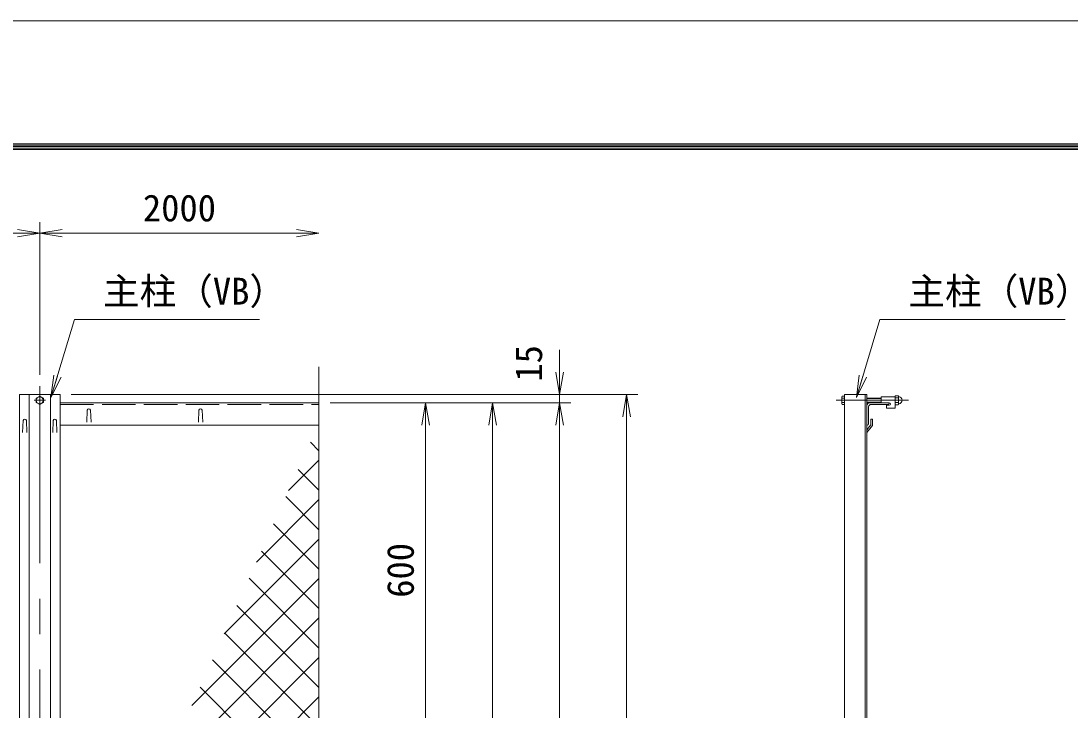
# Model space of a CAD drawing. Units: millimetres, scale not verified. Extents: x -4200 to 4200, y -2970 to 2970.
# Drawn here: x -1419 to 462, y 1736 to 2970 of the extents above; entities that cross this region are included whole.
import ezdxf
from ezdxf.enums import TextEntityAlignment as Align

# ---------------------------------------------------------------- set-up
doc = ezdxf.new("R2010")
doc.units = ezdxf.units.MM
doc.header["$LTSCALE"] = 10
doc.linetypes.add('DASHED', pattern=[7.5, 6, -1.5])
doc.linetypes.add('USER1', pattern=[50.8, 31.75, -6.35, 6.35, -6.35])
for name, color, linetype, lineweight in [('0-0_D-STR1', 1, 'Continuous', 18), ('0-1_D-BMK', 2, 'USER1', 13), ('0-2_D-STR-DIM', 7, 'Continuous', 13), ('0-3_D-STR3', 3, 'Continuous', 13), ('0-6_D-STR-TXT', 7, 'Continuous', 13), ('0-7_0', 7, 'Continuous', 18), ('0-9_D-STR2', 7, 'Continuous', 13), ('0-B_D-TTL', 7, 'Continuous', 18)]:
    doc.layers.add(name, color=color, linetype=linetype, lineweight=lineweight)
doc.styles.add('ＭＳ ゴシック', font='')
doc.styles.get('ＭＳ ゴシック').set_extended_font_data('MS Gothic')

# ---------------------------------------------------------------- blocks, each defined once
blk = doc.blocks.new('_Open')
at = {"layer": '0-7_0'}
blk.add_line((-10, 1.667), (0, 0), dxfattribs=at)
blk.add_lwpolyline([(-10, -1.667), (0, 0), (-10, 0)], dxfattribs=at)

msp = doc.modelspace()

# ---------------------------------------------------------------- linework, layer by layer
at = {"layer": '0-0_D-STR1'}
for p, q in [((-1403.97, -1068.85), (-1403.97, 2301.15)), ((-1365.97, -1068.85), (-1365.97, 2301.15)), ((-1348.47, -1068.85), (-1348.47, 2301.15)), ((56.53, -1068.85), (56.53, 2301.15)), ((96.53, 2301.15), (56.53, 2301.15)), ((93.03, -1068.85), (93.03, 2301.15)), ((96.53, -1068.85), (96.53, 2301.15)), ((-1348.47, 2286.15), (-884.97, 2286.15)), ((96.53, 2281.15), (96.53, 2246.15)), ((99.53, 2278.65), (99.53, 2248.15)), ((136.53, 2286.15), (101.53, 2286.15)), ((134.53, 2283.15), (104.03, 2283.15)), ((136.53, 2285.15), (136.53, 2286.15)), ((-1299.97, 2273.02), (-1300.72, 2251.52)), ((-1293.97, 2273.02), (-1293.22, 2251.52)), ((-1099.97, 2273.02), (-1100.72, 2251.52)), ((-1093.97, 2273.02), (-1093.22, 2251.52)), ((-1414.97, 2254.53), (-1415.72, 2233.03)), ((-1408.97, 2254.53), (-1408.22, 2233.03)), ((-1360.97, 2254.53), (-1361.72, 2233.03)), ((-1354.97, 2254.53), (-1354.22, 2233.03)), ((-884.97, 2246.15), (-1348.47, 2246.15)), ((103.53, 2246.65), (96.53, 2237.6)), ((97.53, 2246.15), (96.53, 2246.15)), ((106.53, 2245.53), (96.53, 2233.03)), ((103.53, 2256.53), (103.53, 2246.65)), ((103.53, 2256.53), (106.53, 2256.53)), ((106.53, 2256.53), (106.53, 2245.53)), ((96.53, 2237.6), (96.53, 2233.03))]:
    msp.add_line(p, q, dxfattribs=at)
at = {"layer": '0-0_D-STR1', "linetype": 'DASHED'}
msp.add_line((-1348.47, 2283.15), (-884.97, 2283.15), dxfattribs=at)
at = {"layer": '0-0_D-STR1'}
msp.add_lwpolyline([(-1421.47, -1068.85), (-1421.47, 2301.15), (-1348.47, 2301.15)], dxfattribs=at)
for centre, radius, start, end in [((101.53, 2281.15), 5, 90, 180), ((104.03, 2278.65), 4.5, 90, 180), ((134.53, 2285.15), 2, 270, 0), ((-1296.97, 2271.77), 3.25, 22.61986, 157.38014), ((-1096.97, 2271.77), 3.25, 22.61986, 157.38014), ((-1411.97, 2253.28), 3.25, 22.61986, 157.38014), ((-1357.97, 2253.28), 3.25, 22.61986, 157.38014), ((97.53, 2248.15), 2, 270, 0)]:
    msp.add_arc(centre, radius, start, end, dxfattribs=at)
at = {"layer": '0-1_D-BMK'}
for p, q in [((-1384.97, 2316.15), (-1384.97, -1083.85)), ((-1374.97, 2290.65), (-1394.97, 2290.65)), ((170.76, 2290.65), (41.53, 2290.65))]:
    msp.add_line(p, q, dxfattribs=at)
at = {"layer": '0-2_D-STR-DIM'}
for p, q in [((-1384.97, 2336.15), (-1384.97, 2609.93)), ((-1384.97, 2336.15), (-1384.97, 2609.93)), ((-3384.97, 2589.93), (-1384.97, 2589.93)), ((-1384.97, 2589.93), (-884.97, 2589.93)), ((-453.93, 2341.15), (-453.93, 2381.15)), ((-884.97, 2350.6), (-884.97, 1416.8)), ((-1328.47, 2301.15), (-433.93, 2301.15)), ((-1328.47, 2301.15), (-313.93, 2301.15)), ((-453.93, 2286.15), (-453.93, 2301.15)), ((-333.93, -1068.85), (-333.93, 2301.15)), ((-864.97, 2286.15), (-673.93, 2286.15)), ((-864.97, 2286.15), (-553.93, 2286.15)), ((-864.97, 2286.15), (-433.93, 2286.15)), ((-864.97, 2286.15), (-433.93, 2286.15)), ((-693.93, 1686.15), (-693.93, 2286.15)), ((-573.93, 2286.15), (-573.93, -683.85)), ((-453.93, 2286.15), (-453.93, -713.85)), ((-453.93, 2246.15), (-453.93, 2206.15))]:
    msp.add_line(p, q, dxfattribs=at)
at = {"layer": '0-3_D-STR3'}
for p, q in [((-1384.97, 2298.15), (-1391.47, 2294.4)), ((-1391.47, 2294.4), (-1391.47, 2286.9)), ((-1378.47, 2294.4), (-1384.97, 2298.15)), ((-1378.47, 2286.9), (-1378.47, 2294.4)), ((51.23, 2296.95), (51.92, 2298.15)), ((51.23, 2296.95), (51.23, 2284.35)), ((56.53, 2298.15), (51.92, 2298.15)), ((56.53, 2294.4), (51.92, 2294.4)), ((56.53, 2298.15), (56.53, 2283.14)), ((96.53, 2294.65), (121.78, 2294.65)), ((121.78, 2296.65), (121.78, 2286.15)), ((146.78, 2296.65), (121.78, 2296.65)), ((146.78, 2296.88), (146.78, 2284.54)), ((146.78, 2296.88), (146.78, 2284.54)), ((146.78, 2296.65), (146.78, 2276.65)), ((147.78, 2298.75), (152.28, 2298.75)), ((152.28, 2294.7), (147.78, 2294.7)), ((153.28, 2296.88), (153.28, 2284.54)), ((153.28, 2296.88), (153.28, 2284.54)), ((-1391.47, 2286.9), (-1384.97, 2283.14)), ((-1384.97, 2283.14), (-1378.47, 2286.9)), ((51.23, 2284.35), (51.92, 2283.14)), ((56.53, 2286.9), (51.92, 2286.9)), ((56.53, 2283.14), (51.92, 2283.14)), ((96.53, 2293.9), (121.78, 2293.9)), ((96.53, 2287.4), (121.78, 2287.4)), ((96.53, 2286.65), (121.78, 2286.65)), ((136.53, 2286.15), (121.78, 2286.15)), ((131.78, 2281.65), (131.78, 2276.65)), ((136.53, 2281.65), (131.78, 2281.65)), ((146.78, 2276.65), (131.78, 2276.65)), ((152.28, 2286.6), (147.78, 2286.6)), ((147.78, 2282.55), (152.28, 2282.55))]:
    msp.add_line(p, q, dxfattribs=at)
msp.add_circle((-1384.97, 2290.65), 6.25, dxfattribs=at)
for centre, radius, start, end in [((63.76, 2290.65), 12.42, 162.4121, 197.5879), ((54.67, 2296.28), 3.32, 145.61585, 214.38415), ((149.32, 2296.72), 2.54, 127.21089, 232.78911), ((155.48, 2290.65), 8.7, 152.26063, 207.73937), ((150.74, 2296.72), 2.54, 307.21089, 52.78911), ((144.58, 2290.65), 8.7, 332.26063, 27.73937), ((153.65, 2297.59), 0.5, 189.83916, 262.83194), ((152.78, 2290.65), 6.5, 277.16806, 82.83194), ((54.67, 2285.02), 3.32, 145.61585, 214.38415), ((136.53, 2283.9), 2.25, 270, 90), ((149.33, 2284.57), 2.55, 127.42505, 232.57495), ((150.73, 2284.57), 2.55, 307.42505, 52.57495), ((153.65, 2283.7), 0.5, 97.16806, 163.42019)]:
    msp.add_arc(centre, radius, start, end, dxfattribs=at)
at = {"layer": '0-6_D-STR-TXT'}
for points in [[(-991.26, 2435.03), (-1322.64, 2435.03), (-1364.33, 2297.37)], [(451.21, 2435.03), (119.83, 2435.03), (78.14, 2297.37)]]:
    msp.add_lwpolyline(points, dxfattribs=at)
at = {"layer": '0-9_D-STR2'}
for p, q in [((-884.97, 2200.26), (-900.4, 2215.68)), ((-939.29, 2129.19), (-884.97, 2183.5)), ((-884.97, 2129.55), (-922.33, 2166.9)), ((-997.08, 2000.69), (-884.97, 2112.79)), ((-884.97, 2058.83), (-944.27, 2118.13)), ((-884.97, 1988.12), (-966.2, 2069.35)), ((-1054.86, 1872.19), (-884.97, 2042.08)), ((-884.97, 1917.41), (-988.13, 2020.57)), ((-1112.65, 1743.7), (-884.97, 1971.37)), ((-884.97, 1846.7), (-1010.07, 1971.8)), ((-884.97, 1775.99), (-1032, 1923.02)), ((-1106.24, 1679.4), (-884.97, 1900.66)), ((-884.97, 1705.28), (-1053.94, 1874.25)), ((-929.8, 1679.4), (-1075.87, 1825.47)), ((-1035.53, 1679.4), (-884.97, 1829.95)), ((-1000.51, 1679.4), (-1097.81, 1776.69)), ((-964.82, 1679.4), (-884.97, 1759.24))]:
    msp.add_line(p, q, dxfattribs=at)
at = {"layer": '0-B_D-TTL', "color": 2}
msp.add_lwpolyline([(-4200, 2970), (4200, 2970), (4200, -2970), (-4200, -2970)], close=True, dxfattribs=at)
at = {"layer": '0-B_D-TTL'}
for points in [[(-3930, 2750), (3930, 2750), (3930, -2750), (-3930, -2750)], [(-3927.5, 2747.5), (3927.5, 2747.5), (3927.5, -2747.5), (-3927.5, -2747.5)], [(-3925, 2745), (3925, 2745), (3925, -2745), (-3925, -2745)], [(-3922.5, 2742.5), (3922.5, 2742.5), (3922.5, -2742.5), (-3922.5, -2742.5)], [(-3920, 2740), (3920, 2740), (3920, -2740), (-3920, -2740)]]:
    msp.add_lwpolyline(points, close=True, dxfattribs=at)

# ---------------------------------------------------------------- block references
at = {"layer": '0-2_D-STR-DIM', "xscale": 4, "yscale": 4}
for p in [(-1384.97, 2589.93), (-884.97, 2589.93)]:
    msp.add_blockref('_Open', p, dxfattribs=at)
for p, rotation in [((-1384.97, 2589.93), 180), ((-453.93, 2301.15), 270), ((-333.93, 2301.15), 90), ((-693.93, 2286.15), 90), ((-573.93, 2286.15), 90), ((-453.93, 2286.15), 90), ((-453.93, 2286.15), 90)]:
    msp.add_blockref('_Open', p, dxfattribs=dict(at, rotation=rotation))
at = {"layer": '0-6_D-STR-TXT', "xscale": 4, "yscale": 4, "rotation": 253.14944}
for p in [(-1364.91, 2295.45), (77.56, 2295.45)]:
    msp.add_blockref('_Open', p, dxfattribs=at)

# ---------------------------------------------------------------- texts
at = {"layer": '0-2_D-STR-DIM', "style": 'ＭＳ ゴシック'}
msp.add_text('2000', height=48.09, dxfattribs=at).set_placement((-1200.24, 2596.68), align=Align.BOTTOM_LEFT)
for s, p in [('15', (-470.87, 2323.97)), ('600', (-700.68, 1936.88))]:
    msp.add_text(s, height=48.09, rotation=90, dxfattribs=at).set_placement(p, align=Align.BOTTOM_LEFT)
at = {"layer": '0-6_D-STR-TXT', "style": 'ＭＳ ゴシック'}
for p in [(-1271.72, 2447.61), (170.76, 2447.61)]:
    msp.add_text('主柱（VB）', height=48.09, dxfattribs=at).set_placement(p, align=Align.BOTTOM_LEFT)

doc.saveas('drawing.dxf')
